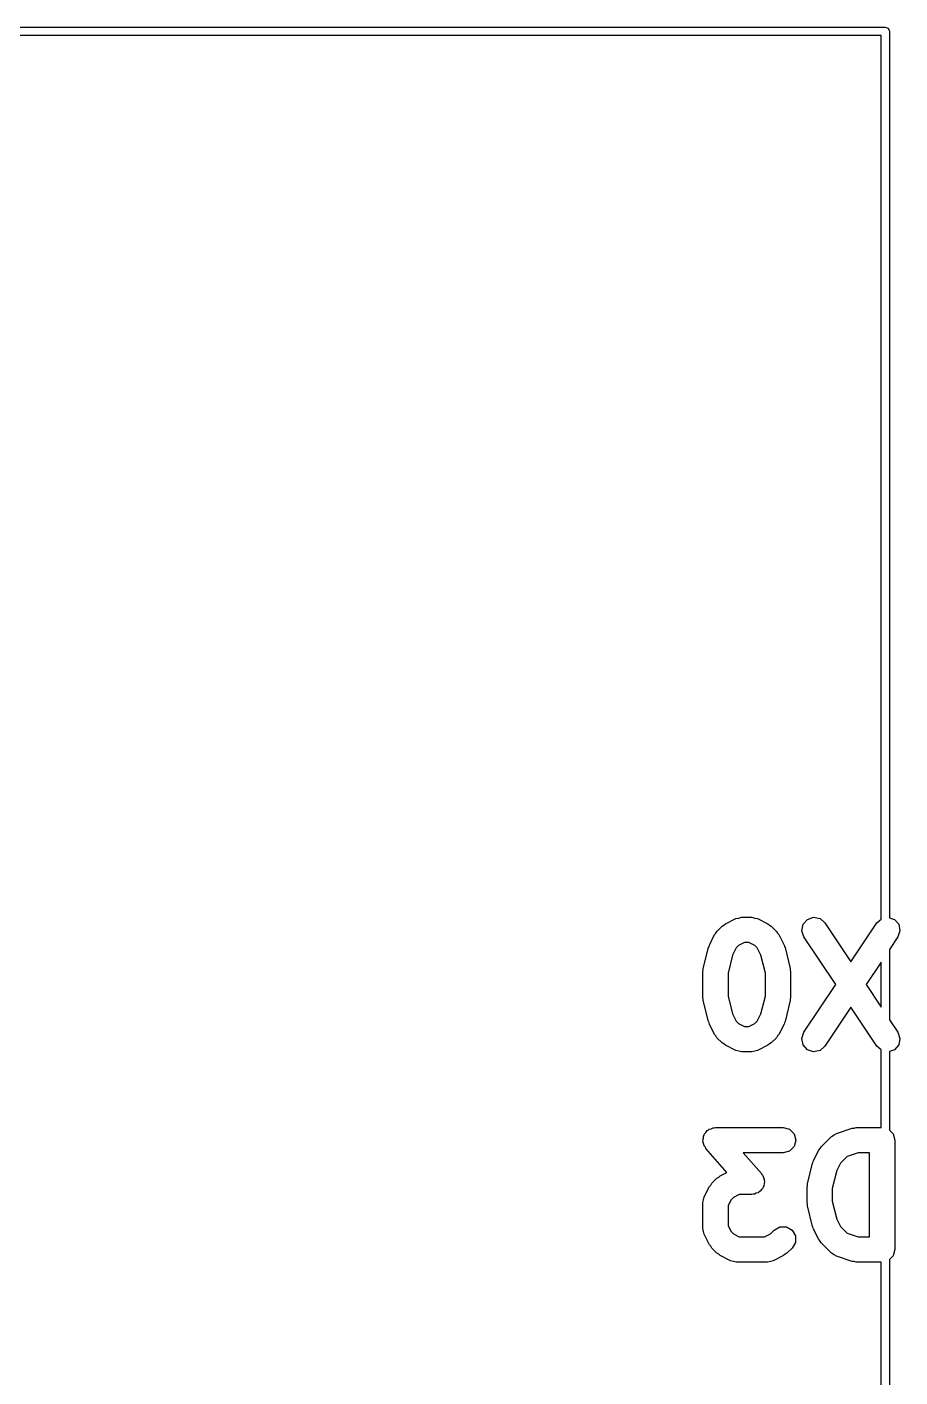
# Model space of a CAD drawing. Extents: x 1.66 to 3.38, y 0.29 to 2.87.
# Drawn here: x 2.518 to 2.927, y 2.24 to 2.872 of the extents above; entities that cross this region are included whole.
import ezdxf

# ---------------------------------------------------------------- set-up
doc = ezdxf.new("R2010")
doc.units = 0
doc.header["$MEASUREMENT"] = 0
doc.layers.add('BLACK', color=7, linetype='CONTINUOUS')

msp = doc.modelspace()

# ---------------------------------------------------------------- linework, layer by layer
at = {"layer": 'BLACK', "linetype": 'CONTINUOUS'}
for p, q in [((1.66008, 2.87189), (2.91992, 2.87189)), ((2.91992, 2.87189), (2.92131, 2.87131)), ((2.92131, 2.87131), (2.92189, 2.86992)), ((2.92189, 2.86992), (2.92189, 2.45497)), ((2.91795, 2.86795), (1.66205, 2.86795)), ((2.91795, 2.4543), (2.91795, 2.86795)), ((2.84442, 2.4515), (2.84513, 2.45213)), ((2.84513, 2.45213), (2.85, 2.45457)), ((2.85, 2.45457), (2.85133, 2.45484)), ((2.85133, 2.45484), (2.85264, 2.45519)), ((2.85264, 2.45519), (2.85752, 2.45519)), ((2.85752, 2.45519), (2.85883, 2.45484)), ((2.85883, 2.45484), (2.86016, 2.45457)), ((2.86016, 2.45457), (2.86503, 2.45213)), ((2.86503, 2.45213), (2.86574, 2.4515)), ((2.88087, 2.44891), (2.88147, 2.45191)), ((2.88147, 2.45191), (2.88349, 2.4542)), ((2.88349, 2.4542), (2.88638, 2.45518)), ((2.88638, 2.45518), (2.88938, 2.45458)), ((2.88938, 2.45458), (2.89168, 2.45256)), ((2.89168, 2.45256), (2.90382, 2.43434)), ((2.90382, 2.43434), (2.91597, 2.45256)), ((2.91597, 2.45256), (2.91795, 2.4543)), ((2.92189, 2.45497), (2.92416, 2.4542)), ((2.92416, 2.4542), (2.92618, 2.45191)), ((2.92618, 2.45191), (2.92678, 2.44891)), ((2.83761, 2.44218), (2.84005, 2.44705)), ((2.84005, 2.44705), (2.84068, 2.44777)), ((2.84068, 2.44777), (2.84116, 2.44859)), ((2.84116, 2.44859), (2.84359, 2.45103)), ((2.84359, 2.45103), (2.84442, 2.4515)), ((2.86574, 2.4515), (2.86657, 2.45103)), ((2.86657, 2.45103), (2.86901, 2.44859)), ((2.86901, 2.44859), (2.86948, 2.44777)), ((2.86948, 2.44777), (2.87011, 2.44705)), ((2.87011, 2.44705), (2.87255, 2.44218)), ((2.88185, 2.44601), (2.88087, 2.44891)), ((2.89673, 2.4237), (2.88185, 2.44601)), ((2.9258, 2.44601), (2.92189, 2.44015)), ((2.92678, 2.44891), (2.9258, 2.44601)), ((2.83473, 2.43122), (2.83717, 2.44097)), ((2.83717, 2.44097), (2.83748, 2.44154)), ((2.83748, 2.44154), (2.83761, 2.44218)), ((2.85019, 2.44091), (2.84847, 2.43748)), ((2.85127, 2.442), (2.85019, 2.44091)), ((2.85404, 2.44338), (2.85127, 2.442)), ((2.85612, 2.44338), (2.85404, 2.44338)), ((2.85889, 2.442), (2.85612, 2.44338)), ((2.85998, 2.44091), (2.85889, 2.442)), ((2.86169, 2.43748), (2.85998, 2.44091)), ((2.87255, 2.44218), (2.87268, 2.44154)), ((2.87268, 2.44154), (2.873, 2.44097)), ((2.873, 2.44097), (2.87543, 2.43122)), ((2.92189, 2.44015), (2.92189, 2.40725)), ((2.84847, 2.43748), (2.84636, 2.42906)), ((2.8638, 2.42906), (2.86169, 2.43748)), ((2.91795, 2.43424), (2.91092, 2.4237)), ((2.91795, 2.41315), (2.91795, 2.43424)), ((2.83455, 2.42979), (2.83474, 2.43049)), ((2.83455, 2.4176), (2.83455, 2.42979)), ((2.83474, 2.43049), (2.83473, 2.43122)), ((2.84636, 2.42906), (2.84636, 2.41833)), ((2.8638, 2.41833), (2.8638, 2.42906)), ((2.87543, 2.43122), (2.87542, 2.43049)), ((2.87542, 2.43049), (2.87561, 2.42979)), ((2.87561, 2.42979), (2.87561, 2.4176)), ((2.88185, 2.40138), (2.89673, 2.4237)), ((2.91092, 2.4237), (2.91795, 2.41315)), ((2.83474, 2.4169), (2.83455, 2.4176)), ((2.83473, 2.41617), (2.83474, 2.4169)), ((2.83717, 2.40642), (2.83473, 2.41617)), ((2.84636, 2.41833), (2.84847, 2.40992)), ((2.86169, 2.40992), (2.8638, 2.41833)), ((2.87543, 2.41617), (2.873, 2.40642)), ((2.87561, 2.4176), (2.87542, 2.4169)), ((2.87542, 2.4169), (2.87543, 2.41617)), ((2.84847, 2.40992), (2.85019, 2.40648)), ((2.85998, 2.40648), (2.86169, 2.40992)), ((2.90382, 2.41305), (2.89168, 2.39483)), ((2.91597, 2.39483), (2.90382, 2.41305)), ((2.83748, 2.40585), (2.83717, 2.40642)), ((2.83761, 2.40521), (2.83748, 2.40585)), ((2.84005, 2.40034), (2.83761, 2.40521)), ((2.85019, 2.40648), (2.85127, 2.4054)), ((2.85127, 2.4054), (2.85404, 2.40401)), ((2.85404, 2.40401), (2.85612, 2.40401)), ((2.85612, 2.40401), (2.85889, 2.4054)), ((2.85889, 2.4054), (2.85998, 2.40648)), ((2.87255, 2.40521), (2.87011, 2.40034)), ((2.87268, 2.40585), (2.87255, 2.40521)), ((2.873, 2.40642), (2.87268, 2.40585)), ((2.88087, 2.39849), (2.88185, 2.40138)), ((2.92189, 2.40725), (2.9258, 2.40138)), ((2.9258, 2.40138), (2.92678, 2.39849)), ((2.84068, 2.39963), (2.84005, 2.40034)), ((2.84116, 2.39881), (2.84068, 2.39963)), ((2.84359, 2.39637), (2.84116, 2.39881)), ((2.84442, 2.39589), (2.84359, 2.39637)), ((2.84513, 2.39526), (2.84442, 2.39589)), ((2.85, 2.39282), (2.84513, 2.39526)), ((2.86503, 2.39526), (2.86016, 2.39282)), ((2.86574, 2.39589), (2.86503, 2.39526)), ((2.86657, 2.39637), (2.86574, 2.39589)), ((2.86901, 2.39881), (2.86657, 2.39637)), ((2.86948, 2.39963), (2.86901, 2.39881)), ((2.87011, 2.40034), (2.86948, 2.39963)), ((2.88147, 2.39549), (2.88087, 2.39849)), ((2.88349, 2.39319), (2.88147, 2.39549)), ((2.92618, 2.39549), (2.92416, 2.39319)), ((2.92678, 2.39849), (2.92618, 2.39549)), ((2.85133, 2.39255), (2.85, 2.39282)), ((2.85264, 2.3922), (2.85133, 2.39255)), ((2.85752, 2.3922), (2.85264, 2.3922)), ((2.85883, 2.39255), (2.85752, 2.3922)), ((2.86016, 2.39282), (2.85883, 2.39255)), ((2.88638, 2.39221), (2.88349, 2.39319)), ((2.88938, 2.39281), (2.88638, 2.39221)), ((2.89168, 2.39483), (2.88938, 2.39281)), ((2.91795, 2.39309), (2.91597, 2.39483)), ((2.91795, 2.35677), (2.91795, 2.39309)), ((2.92416, 2.39319), (2.92189, 2.39242)), ((2.92189, 2.39242), (2.92189, 2.35549)), ((2.83455, 2.35086), (2.8348, 2.3518)), ((2.8347, 2.3503), (2.83455, 2.35086)), ((2.8348, 2.3518), (2.83487, 2.35277)), ((2.83487, 2.35277), (2.83519, 2.35325)), ((2.83519, 2.35325), (2.83534, 2.35382)), ((2.83534, 2.35382), (2.83603, 2.3545)), ((2.83603, 2.3545), (2.83657, 2.35531)), ((2.83657, 2.35531), (2.83709, 2.35556)), ((2.83709, 2.35556), (2.8375, 2.35598)), ((2.8375, 2.35598), (2.83844, 2.35623)), ((2.83844, 2.35623), (2.83931, 2.35666)), ((2.83931, 2.35666), (2.83989, 2.35662)), ((2.83989, 2.35662), (2.84046, 2.35677)), ((2.84046, 2.35677), (2.87214, 2.35677)), ((2.87214, 2.35677), (2.87509, 2.35598)), ((2.87509, 2.35598), (2.87726, 2.35382)), ((2.87726, 2.35382), (2.87805, 2.35086)), ((2.87805, 2.35086), (2.87726, 2.34791)), ((2.8899, 2.34773), (2.89477, 2.3526)), ((2.89477, 2.3526), (2.89595, 2.35328)), ((2.89595, 2.35328), (2.89708, 2.35403)), ((2.89708, 2.35403), (2.90439, 2.35646)), ((2.90439, 2.35646), (2.90534, 2.35652)), ((2.90534, 2.35652), (2.90626, 2.35677)), ((2.90626, 2.35677), (2.91795, 2.35677)), ((2.92189, 2.35549), (2.92356, 2.35382)), ((2.92356, 2.35382), (2.92435, 2.35086)), ((2.92435, 2.35086), (2.92435, 2.29968)), ((2.83466, 2.34972), (2.8347, 2.3503)), ((2.83509, 2.34885), (2.83466, 2.34972)), ((2.83534, 2.34791), (2.83509, 2.34885)), ((2.83576, 2.3475), (2.83534, 2.34791)), ((2.83601, 2.34697), (2.83576, 2.3475)), ((2.84581, 2.33577), (2.83601, 2.34697)), ((2.87214, 2.34496), (2.85347, 2.34496)), ((2.85347, 2.34496), (2.86196, 2.33525)), ((2.87509, 2.34575), (2.87214, 2.34496)), ((2.87726, 2.34791), (2.87509, 2.34575)), ((2.88636, 2.34132), (2.88879, 2.34619)), ((2.88879, 2.34619), (2.88942, 2.3469)), ((2.88942, 2.3469), (2.8899, 2.34773)), ((2.90722, 2.34496), (2.90214, 2.34326)), ((2.91254, 2.34496), (2.90722, 2.34496)), ((2.91254, 2.30559), (2.91254, 2.34496)), ((2.88347, 2.33036), (2.88591, 2.34011)), ((2.88591, 2.34011), (2.88623, 2.34068)), ((2.88623, 2.34068), (2.88636, 2.34132)), ((2.89893, 2.34005), (2.89721, 2.33662)), ((2.90214, 2.34326), (2.89893, 2.34005)), ((2.83872, 2.33067), (2.84116, 2.3331)), ((2.84116, 2.3331), (2.84198, 2.33358)), ((2.84198, 2.33358), (2.84269, 2.33421)), ((2.84269, 2.33421), (2.84581, 2.33577)), ((2.86196, 2.33525), (2.86222, 2.33473)), ((2.86222, 2.33473), (2.86263, 2.33432)), ((2.86263, 2.33432), (2.86288, 2.33338)), ((2.86288, 2.33338), (2.86331, 2.33251)), ((2.86331, 2.33251), (2.86327, 2.33193)), ((2.86327, 2.33193), (2.86342, 2.33136)), ((2.89721, 2.33662), (2.89511, 2.3282)), ((2.83518, 2.32426), (2.83761, 2.32913)), ((2.83761, 2.32913), (2.83824, 2.32984)), ((2.83824, 2.32984), (2.83872, 2.33067)), ((2.8516, 2.32546), (2.84883, 2.32407)), ((2.85752, 2.32546), (2.8516, 2.32546)), ((2.85808, 2.32561), (2.85752, 2.32546)), ((2.85866, 2.32557), (2.85808, 2.32561)), ((2.85953, 2.326), (2.85866, 2.32557)), ((2.86047, 2.32625), (2.85953, 2.326)), ((2.86088, 2.32666), (2.86047, 2.32625)), ((2.86141, 2.32692), (2.86088, 2.32666)), ((2.86195, 2.32773), (2.86141, 2.32692)), ((2.86263, 2.32841), (2.86195, 2.32773)), ((2.86278, 2.32898), (2.86263, 2.32841)), ((2.86311, 2.32946), (2.86278, 2.32898)), ((2.86317, 2.33043), (2.86311, 2.32946)), ((2.86342, 2.33136), (2.86317, 2.33043)), ((2.8833, 2.32893), (2.88348, 2.32963)), ((2.8833, 2.32162), (2.8833, 2.32893)), ((2.88348, 2.32963), (2.88347, 2.33036)), ((2.89511, 2.3282), (2.89511, 2.32234)), ((2.83455, 2.32162), (2.8349, 2.32293)), ((2.83455, 2.30943), (2.83455, 2.32162)), ((2.8349, 2.32293), (2.83518, 2.32426)), ((2.84775, 2.32299), (2.84636, 2.32022)), ((2.84636, 2.32022), (2.84636, 2.31082)), ((2.84883, 2.32407), (2.84775, 2.32299)), ((2.88348, 2.32091), (2.8833, 2.32162)), ((2.88347, 2.32018), (2.88348, 2.32091)), ((2.88591, 2.31043), (2.88347, 2.32018)), ((2.89511, 2.32234), (2.89721, 2.31393)), ((2.89721, 2.31393), (2.89893, 2.31049)), ((2.8349, 2.30812), (2.83455, 2.30943)), ((2.83518, 2.30679), (2.8349, 2.30812)), ((2.83761, 2.30191), (2.83518, 2.30679)), ((2.84636, 2.31082), (2.84775, 2.30805)), ((2.84775, 2.30805), (2.84883, 2.30697)), ((2.84883, 2.30697), (2.8516, 2.30559)), ((2.86344, 2.30559), (2.86621, 2.30697)), ((2.86621, 2.30697), (2.86797, 2.30873)), ((2.86797, 2.30873), (2.87061, 2.31026)), ((2.87061, 2.31026), (2.87367, 2.31026)), ((2.87367, 2.31026), (2.87632, 2.30873)), ((2.87632, 2.30873), (2.87785, 2.30608)), ((2.88623, 2.30986), (2.88591, 2.31043)), ((2.88636, 2.30923), (2.88623, 2.30986)), ((2.88879, 2.30435), (2.88636, 2.30923)), ((2.89893, 2.31049), (2.90214, 2.30728)), ((2.90214, 2.30728), (2.90722, 2.30559)), ((2.83824, 2.3012), (2.83761, 2.30191)), ((2.83872, 2.30038), (2.83824, 2.3012)), ((2.84116, 2.29794), (2.83872, 2.30038)), ((2.8516, 2.30559), (2.86344, 2.30559)), ((2.87632, 2.30038), (2.87388, 2.29794)), ((2.87785, 2.30303), (2.87632, 2.30038)), ((2.87785, 2.30608), (2.87785, 2.30303)), ((2.88942, 2.30364), (2.88879, 2.30435)), ((2.8899, 2.30282), (2.88942, 2.30364)), ((2.89477, 2.29794), (2.8899, 2.30282)), ((2.90722, 2.30559), (2.91254, 2.30559)), ((2.84198, 2.29747), (2.84116, 2.29794)), ((2.84269, 2.29684), (2.84198, 2.29747)), ((2.84757, 2.2944), (2.84269, 2.29684)), ((2.8489, 2.29413), (2.84757, 2.2944)), ((2.85021, 2.29378), (2.8489, 2.29413)), ((2.86483, 2.29378), (2.85021, 2.29378)), ((2.86614, 2.29413), (2.86483, 2.29378)), ((2.86747, 2.2944), (2.86614, 2.29413)), ((2.87234, 2.29684), (2.86747, 2.2944)), ((2.87306, 2.29747), (2.87234, 2.29684)), ((2.87388, 2.29794), (2.87306, 2.29747)), ((2.89595, 2.29726), (2.89477, 2.29794)), ((2.89708, 2.29652), (2.89595, 2.29726)), ((2.90439, 2.29408), (2.89708, 2.29652)), ((2.90534, 2.29402), (2.90439, 2.29408)), ((2.90626, 2.29378), (2.90534, 2.29402)), ((2.91795, 2.29378), (2.90626, 2.29378)), ((2.91795, 1.61205), (2.91795, 2.29378)), ((2.92356, 2.29673), (2.92189, 2.29506)), ((2.92189, 2.29506), (2.92189, 1.61008)), ((2.92435, 2.29968), (2.92356, 2.29673))]:
    msp.add_line(p, q, dxfattribs=at)

doc.saveas('drawing.dxf')
